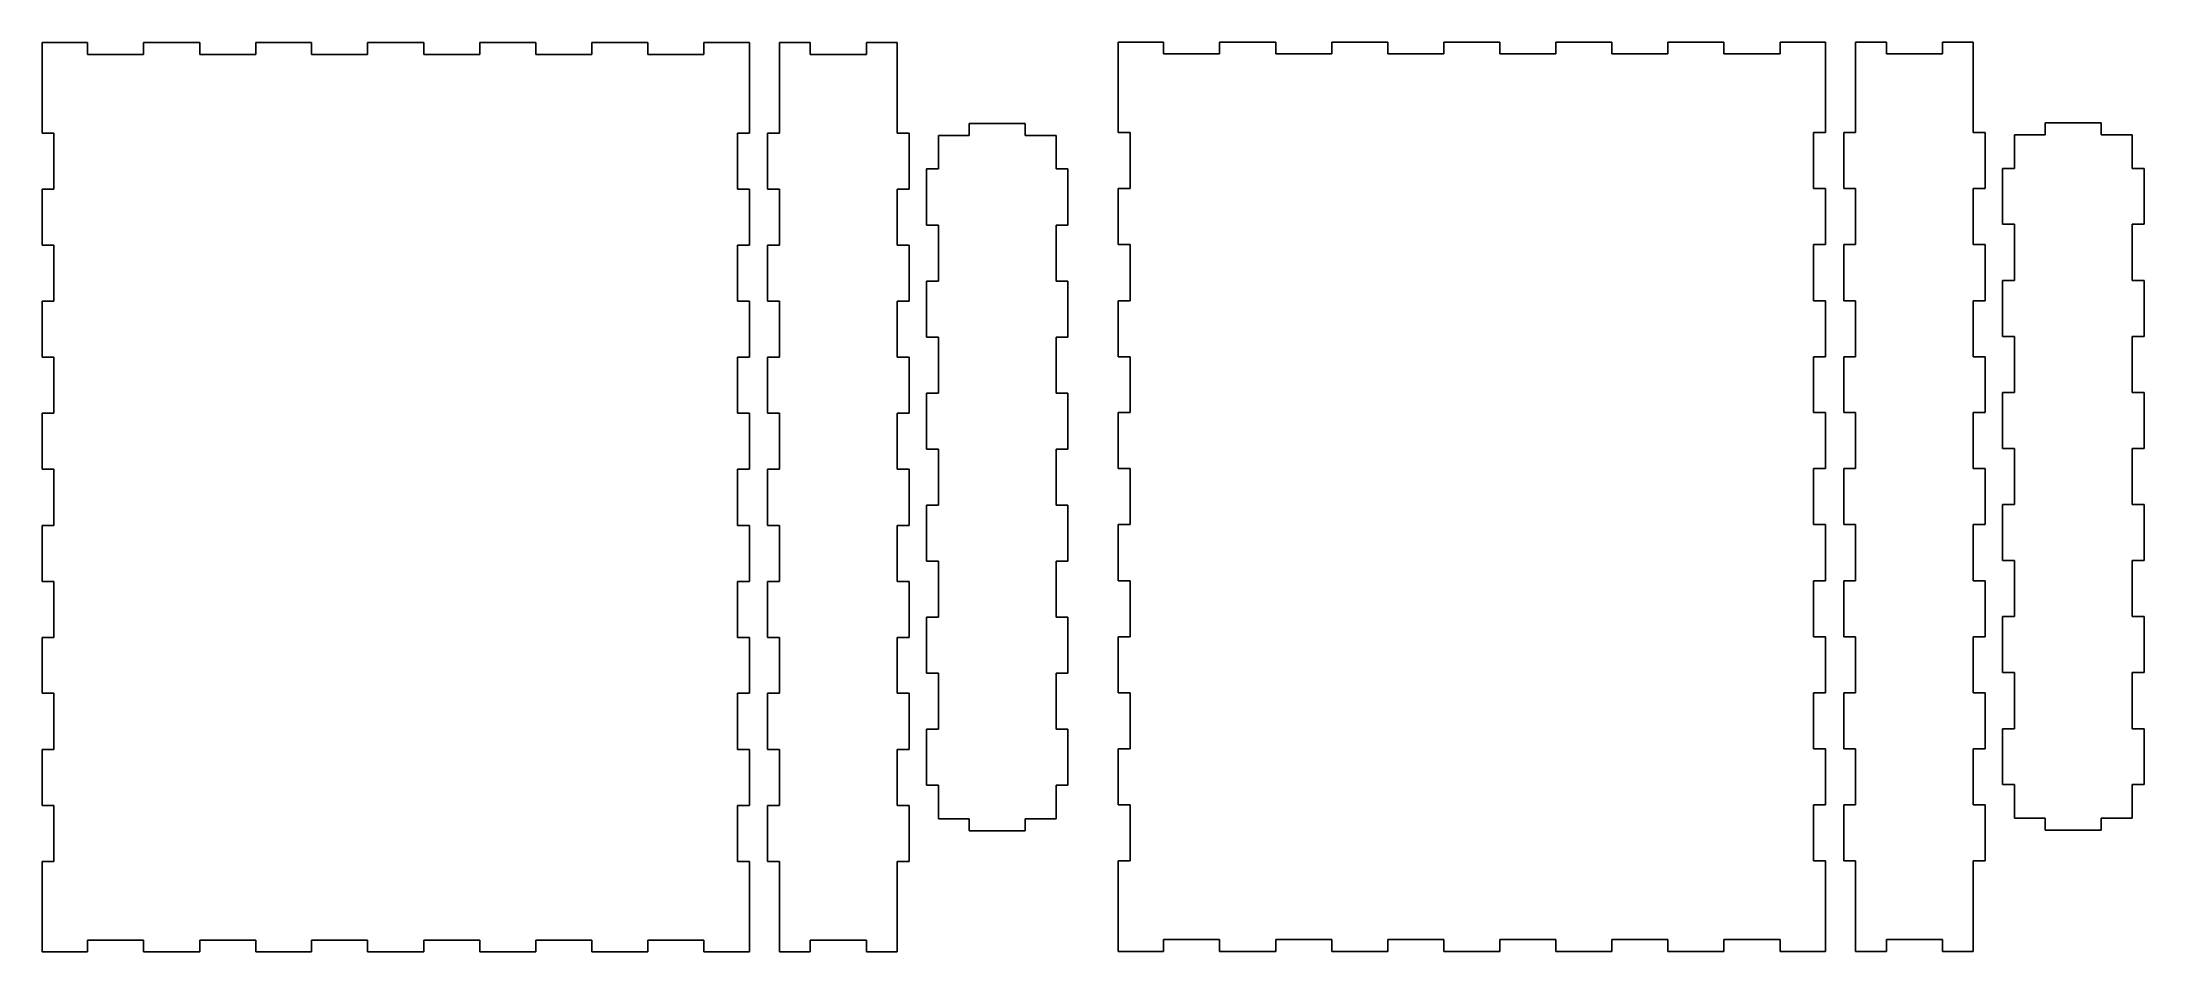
# Model space of a CAD drawing. Header units: millimetres. Extents: x 0 to 1040, y 456 to 906.
import ezdxf

# ---------------------------------------------------------------- set-up
doc = ezdxf.new("R2010")
doc.units = ezdxf.units.MM
doc.header["$MEASUREMENT"] = 0
for name, color, linetype in [('back_outsideCutPath', 7, 'CONTINUOUS'), ('bottom_outsideCutPath', 7, 'CONTINUOUS'), ('right_outsideCutPath', 7, 'CONTINUOUS')]:
    doc.layers.add(name, color=color, linetype=linetype)

msp = doc.modelspace()

# ---------------------------------------------------------------- linework, layer by layer
at = {"layer": 'back_outsideCutPath'}
for p, q in [((0, 906), (0, 861.2)), ((22.5, 906), (0, 906)), ((22.5, 900.1), (22.5, 906)), ((78, 906), (50.2, 906)), ((50.2, 906), (50.2, 900.1)), ((78, 900.1), (78, 906)), ((133.4, 906), (105.7, 906)), ((105.7, 906), (105.7, 900.1)), ((133.4, 900.1), (133.4, 906)), ((188.9, 906), (161.1, 906)), ((161.1, 906), (161.1, 900.1)), ((188.9, 900.1), (188.9, 906)), ((244.3, 906), (216.6, 906)), ((216.6, 906), (216.6, 900.1)), ((244.3, 900.1), (244.3, 906)), ((299.8, 906), (272, 906)), ((272, 906), (272, 900.1)), ((299.8, 900.1), (299.8, 906)), ((350, 906), (327.5, 906)), ((327.5, 906), (327.5, 900.1)), ((350, 888.9), (350, 906)), ((532.4, 906.3), (532.4, 861.5)), ((554.9, 906.3), (532.4, 906.3)), ((554.9, 900.4), (554.9, 906.3)), ((610.4, 906.3), (582.6, 906.3)), ((582.6, 906.3), (582.6, 900.4)), ((610.4, 900.4), (610.4, 906.3)), ((665.8, 906.3), (638.1, 906.3)), ((638.1, 906.3), (638.1, 900.4)), ((665.8, 900.4), (665.8, 906.3)), ((721.2, 906.3), (693.5, 906.3)), ((693.5, 906.3), (693.5, 900.4)), ((721.2, 900.4), (721.2, 906.3)), ((776.7, 906.3), (749, 906.3)), ((749, 906.3), (749, 900.4)), ((776.7, 900.4), (776.7, 906.3)), ((832.1, 906.3), (804.4, 906.3)), ((804.4, 906.3), (804.4, 900.4)), ((832.1, 900.4), (832.1, 906.3)), ((882.4, 906.3), (859.9, 906.3)), ((859.9, 906.3), (859.9, 900.4)), ((882.4, 889.2), (882.4, 906.3)), ((50.2, 900.1), (22.5, 900.1)), ((105.7, 900.1), (78, 900.1)), ((161.1, 900.1), (133.4, 900.1)), ((216.6, 900.1), (188.9, 900.1)), ((272, 900.1), (244.3, 900.1)), ((327.5, 900.1), (299.8, 900.1)), ((582.6, 900.4), (554.9, 900.4)), ((638.1, 900.4), (610.4, 900.4)), ((693.5, 900.4), (665.8, 900.4)), ((749, 900.4), (721.2, 900.4)), ((804.4, 900.4), (776.7, 900.4)), ((859.9, 900.4), (832.1, 900.4)), ((350, 861.2), (350, 888.9)), ((882.4, 861.5), (882.4, 889.2)), ((0, 861.2), (5.9, 861.2)), ((5.9, 861.2), (5.9, 833.5)), ((344.1, 833.5), (344.1, 861.2)), ((344.1, 861.2), (350, 861.2)), ((532.4, 861.5), (538.3, 861.5)), ((538.3, 861.5), (538.3, 833.8)), ((876.5, 833.8), (876.5, 861.5)), ((876.5, 861.5), (882.4, 861.5)), ((5.9, 833.5), (0, 833.5)), ((0, 833.5), (0, 805.8)), ((350, 833.5), (344.1, 833.5)), ((350, 805.8), (350, 833.5)), ((538.3, 833.8), (532.4, 833.8)), ((532.4, 833.8), (532.4, 806.1)), ((882.4, 833.8), (876.5, 833.8)), ((882.4, 806.1), (882.4, 833.8)), ((0, 805.8), (5.9, 805.8)), ((5.9, 805.8), (5.9, 778)), ((344.1, 778), (344.1, 805.8)), ((344.1, 805.8), (350, 805.8)), ((532.4, 806.1), (538.3, 806.1)), ((538.3, 806.1), (538.3, 778.3)), ((876.5, 778.3), (876.5, 806.1)), ((876.5, 806.1), (882.4, 806.1)), ((5.9, 778), (0, 778)), ((0, 778), (0, 750.3)), ((350, 778), (344.1, 778)), ((350, 750.3), (350, 778)), ((538.3, 778.3), (532.4, 778.3)), ((532.4, 778.3), (532.4, 750.6)), ((882.4, 778.3), (876.5, 778.3)), ((882.4, 750.6), (882.4, 778.3)), ((0, 750.3), (5.9, 750.3)), ((5.9, 750.3), (5.9, 722.6)), ((344.1, 722.6), (344.1, 750.3)), ((344.1, 750.3), (350, 750.3)), ((532.4, 750.6), (538.3, 750.6)), ((538.3, 750.6), (538.3, 722.9)), ((876.5, 722.9), (876.5, 750.6)), ((876.5, 750.6), (882.4, 750.6)), ((5.9, 722.6), (0, 722.6)), ((0, 722.6), (0, 694.9)), ((350, 722.6), (344.1, 722.6)), ((350, 694.9), (350, 722.6)), ((538.3, 722.9), (532.4, 722.9)), ((532.4, 722.9), (532.4, 695.2)), ((882.4, 722.9), (876.5, 722.9)), ((882.4, 695.2), (882.4, 722.9)), ((0, 694.9), (5.9, 694.9)), ((5.9, 694.9), (5.9, 667.1)), ((344.1, 667.1), (344.1, 694.9)), ((344.1, 694.9), (350, 694.9)), ((532.4, 695.2), (538.3, 695.2)), ((538.3, 695.2), (538.3, 667.5)), ((876.5, 667.5), (876.5, 695.2)), ((876.5, 695.2), (882.4, 695.2)), ((5.9, 667.1), (0, 667.1)), ((0, 667.1), (0, 639.4)), ((350, 667.1), (344.1, 667.1)), ((350, 639.4), (350, 667.1)), ((538.3, 667.5), (532.4, 667.5)), ((532.4, 667.5), (532.4, 639.7)), ((882.4, 667.5), (876.5, 667.5)), ((882.4, 639.7), (882.4, 667.5)), ((0, 639.4), (5.9, 639.4)), ((5.9, 639.4), (5.9, 611.7)), ((344.1, 611.7), (344.1, 639.4)), ((344.1, 639.4), (350, 639.4)), ((532.4, 639.7), (538.3, 639.7)), ((538.3, 639.7), (538.3, 612)), ((876.5, 612), (876.5, 639.7)), ((876.5, 639.7), (882.4, 639.7)), ((5.9, 611.7), (0, 611.7)), ((0, 611.7), (0, 584)), ((350, 611.7), (344.1, 611.7)), ((350, 584), (350, 611.7)), ((538.3, 612), (532.4, 612)), ((532.4, 612), (532.4, 584.3)), ((882.4, 612), (876.5, 612)), ((882.4, 584.3), (882.4, 612)), ((0, 584), (5.9, 584)), ((5.9, 584), (5.9, 556.2)), ((344.1, 556.2), (344.1, 584)), ((344.1, 584), (350, 584)), ((532.4, 584.3), (538.3, 584.3)), ((538.3, 584.3), (538.3, 556.6)), ((876.5, 556.6), (876.5, 584.3)), ((876.5, 584.3), (882.4, 584.3)), ((5.9, 556.2), (0, 556.2)), ((0, 556.2), (0, 528.5)), ((350, 556.2), (344.1, 556.2)), ((350, 528.5), (350, 556.2)), ((538.3, 556.6), (532.4, 556.6)), ((532.4, 556.6), (532.4, 528.8)), ((882.4, 556.6), (876.5, 556.6)), ((882.4, 528.8), (882.4, 556.6)), ((0, 528.5), (5.9, 528.5)), ((5.9, 528.5), (5.9, 500.8)), ((344.1, 500.8), (344.1, 528.5)), ((344.1, 528.5), (350, 528.5)), ((532.4, 528.8), (538.3, 528.8)), ((538.3, 528.8), (538.3, 501.1)), ((876.5, 501.1), (876.5, 528.8)), ((876.5, 528.8), (882.4, 528.8)), ((5.9, 500.8), (0, 500.8)), ((0, 500.8), (0, 473.1)), ((350, 500.8), (344.1, 500.8)), ((350, 456), (350, 500.8)), ((538.3, 501.1), (532.4, 501.1)), ((532.4, 501.1), (532.4, 473.4)), ((882.4, 501.1), (876.5, 501.1)), ((882.4, 456.3), (882.4, 501.1)), ((0, 473.1), (0, 456)), ((532.4, 473.4), (532.4, 456.3)), ((22.5, 456), (22.5, 461.9)), ((22.5, 461.9), (50.2, 461.9)), ((50.2, 461.9), (50.2, 456)), ((78, 456), (78, 461.9)), ((78, 461.9), (105.7, 461.9)), ((105.7, 461.9), (105.7, 456)), ((133.4, 456), (133.4, 461.9)), ((133.4, 461.9), (161.1, 461.9)), ((161.1, 461.9), (161.1, 456)), ((188.9, 456), (188.9, 461.9)), ((188.9, 461.9), (216.6, 461.9)), ((216.6, 461.9), (216.6, 456)), ((244.3, 456), (244.3, 461.9)), ((244.3, 461.9), (272, 461.9)), ((272, 461.9), (272, 456)), ((299.8, 456), (299.8, 461.9)), ((299.8, 461.9), (327.5, 461.9)), ((327.5, 461.9), (327.5, 456)), ((554.9, 456.3), (554.9, 462.2)), ((554.9, 462.2), (582.6, 462.2)), ((582.6, 462.2), (582.6, 456.3)), ((610.4, 456.3), (610.4, 462.2)), ((610.4, 462.2), (638.1, 462.2)), ((638.1, 462.2), (638.1, 456.3)), ((665.8, 456.3), (665.8, 462.2)), ((665.8, 462.2), (693.5, 462.2)), ((693.5, 462.2), (693.5, 456.3)), ((721.2, 456.3), (721.2, 462.2)), ((721.2, 462.2), (749, 462.2)), ((749, 462.2), (749, 456.3)), ((776.7, 456.3), (776.7, 462.2)), ((776.7, 462.2), (804.4, 462.2)), ((804.4, 462.2), (804.4, 456.3)), ((832.1, 456.3), (832.1, 462.2)), ((832.1, 462.2), (859.9, 462.2)), ((859.9, 462.2), (859.9, 456.3)), ((0, 456), (22.5, 456)), ((50.2, 456), (78, 456)), ((105.7, 456), (133.4, 456)), ((161.1, 456), (188.9, 456)), ((216.6, 456), (244.3, 456)), ((272, 456), (299.8, 456)), ((327.5, 456), (350, 456)), ((532.4, 456.3), (554.9, 456.3)), ((582.6, 456.3), (610.4, 456.3)), ((638.1, 456.3), (665.8, 456.3)), ((693.5, 456.3), (721.2, 456.3)), ((749, 456.3), (776.7, 456.3)), ((804.4, 456.3), (832.1, 456.3)), ((859.9, 456.3), (882.4, 456.3))]:
    msp.add_line(p, q, dxfattribs=at)
at = {"layer": 'bottom_outsideCutPath'}
for p, q in [((486.4, 866), (458.7, 866)), ((458.7, 866), (458.7, 860.1)), ((486.4, 860.1), (486.4, 866)), ((1018.8, 866.3), (991.1, 866.3)), ((991.1, 866.3), (991.1, 860.4)), ((1018.8, 860.4), (1018.8, 866.3)), ((458.7, 860.1), (443.5, 860.1)), ((443.5, 860.1), (443.5, 843.5)), ((501.7, 860.1), (486.4, 860.1)), ((501.7, 843.5), (501.7, 860.1)), ((991.1, 860.4), (975.9, 860.4)), ((975.9, 860.4), (975.9, 843.8)), ((1034.1, 860.4), (1018.8, 860.4)), ((1034.1, 843.8), (1034.1, 860.4)), ((443.5, 843.5), (437.6, 843.5)), ((437.6, 843.5), (437.6, 815.7)), ((507.6, 843.5), (501.7, 843.5)), ((507.6, 815.7), (507.6, 843.5)), ((975.9, 843.8), (970, 843.8)), ((970, 843.8), (970, 816.1)), ((1040, 843.8), (1034.1, 843.8)), ((1040, 816.1), (1040, 843.8)), ((437.6, 815.7), (443.5, 815.7)), ((443.5, 815.7), (443.5, 788)), ((501.7, 788), (501.7, 815.7)), ((501.7, 815.7), (507.6, 815.7)), ((970, 816.1), (975.9, 816.1)), ((975.9, 816.1), (975.9, 788.3)), ((1034.1, 788.3), (1034.1, 816.1)), ((1034.1, 816.1), (1040, 816.1)), ((443.5, 788), (437.6, 788)), ((437.6, 788), (437.6, 760.3)), ((507.6, 788), (501.7, 788)), ((507.6, 760.3), (507.6, 788)), ((975.9, 788.3), (970, 788.3)), ((970, 788.3), (970, 760.6)), ((1040, 788.3), (1034.1, 788.3)), ((1040, 760.6), (1040, 788.3)), ((437.6, 760.3), (443.5, 760.3)), ((443.5, 760.3), (443.5, 732.6)), ((501.7, 732.6), (501.7, 760.3)), ((501.7, 760.3), (507.6, 760.3)), ((970, 760.6), (975.9, 760.6)), ((975.9, 760.6), (975.9, 732.9)), ((1034.1, 732.9), (1034.1, 760.6)), ((1034.1, 760.6), (1040, 760.6)), ((443.5, 732.6), (437.6, 732.6)), ((437.6, 732.6), (437.6, 704.8)), ((507.6, 732.6), (501.7, 732.6)), ((507.6, 704.8), (507.6, 732.6)), ((975.9, 732.9), (970, 732.9)), ((970, 732.9), (970, 705.2)), ((1040, 732.9), (1034.1, 732.9)), ((1040, 705.2), (1040, 732.9)), ((437.6, 704.8), (443.5, 704.8)), ((443.5, 704.8), (443.5, 677.1)), ((501.7, 677.1), (501.7, 704.8)), ((501.7, 704.8), (507.6, 704.8)), ((970, 705.2), (975.9, 705.2)), ((975.9, 705.2), (975.9, 677.4)), ((1034.1, 677.4), (1034.1, 705.2)), ((1034.1, 705.2), (1040, 705.2)), ((443.5, 677.1), (437.6, 677.1)), ((437.6, 677.1), (437.6, 649.4)), ((507.6, 677.1), (501.7, 677.1)), ((507.6, 649.4), (507.6, 677.1)), ((975.9, 677.4), (970, 677.4)), ((970, 677.4), (970, 649.7)), ((1040, 677.4), (1034.1, 677.4)), ((1040, 649.7), (1040, 677.4)), ((437.6, 649.4), (443.5, 649.4)), ((443.5, 649.4), (443.5, 621.7)), ((501.7, 621.7), (501.7, 649.4)), ((501.7, 649.4), (507.6, 649.4)), ((970, 649.7), (975.9, 649.7)), ((975.9, 649.7), (975.9, 622)), ((1034.1, 622), (1034.1, 649.7)), ((1034.1, 649.7), (1040, 649.7)), ((443.5, 621.7), (437.6, 621.7)), ((437.6, 621.7), (437.6, 593.9)), ((507.6, 621.7), (501.7, 621.7)), ((507.6, 593.9), (507.6, 621.7)), ((975.9, 622), (970, 622)), ((970, 622), (970, 594.3)), ((1040, 622), (1034.1, 622)), ((1040, 594.3), (1040, 622)), ((437.6, 593.9), (443.5, 593.9)), ((443.5, 593.9), (443.5, 566.2)), ((501.7, 566.2), (501.7, 593.9)), ((501.7, 593.9), (507.6, 593.9)), ((970, 594.3), (975.9, 594.3)), ((975.9, 594.3), (975.9, 566.5)), ((1034.1, 566.5), (1034.1, 594.3)), ((1034.1, 594.3), (1040, 594.3)), ((443.5, 566.2), (437.6, 566.2)), ((437.6, 566.2), (437.6, 538.5)), ((507.6, 566.2), (501.7, 566.2)), ((507.6, 538.5), (507.6, 566.2)), ((975.9, 566.5), (970, 566.5)), ((970, 566.5), (970, 538.8)), ((1040, 566.5), (1034.1, 566.5)), ((1040, 538.8), (1040, 566.5)), ((437.6, 538.5), (443.5, 538.5)), ((443.5, 538.5), (443.5, 521.9)), ((501.7, 521.9), (501.7, 538.5)), ((501.7, 538.5), (507.6, 538.5)), ((970, 538.8), (975.9, 538.8)), ((975.9, 538.8), (975.9, 522.2)), ((1034.1, 522.2), (1034.1, 538.8)), ((1034.1, 538.8), (1040, 538.8)), ((443.5, 521.9), (458.7, 521.9)), ((458.7, 521.9), (458.7, 516)), ((486.4, 516), (486.4, 521.9)), ((486.4, 521.9), (501.7, 521.9)), ((975.9, 522.2), (991.1, 522.2)), ((991.1, 522.2), (991.1, 516.3)), ((1018.8, 516.3), (1018.8, 522.2)), ((1018.8, 522.2), (1034.1, 522.2)), ((458.7, 516), (486.4, 516)), ((991.1, 516.3), (1018.8, 516.3))]:
    msp.add_line(p, q, dxfattribs=at)
at = {"layer": 'right_outsideCutPath'}
for p, q in [((364.9, 906), (364.9, 861.2)), ((380.1, 906), (364.9, 906)), ((380.1, 900.1), (380.1, 906)), ((423.1, 906), (407.9, 906)), ((407.9, 906), (407.9, 900.1)), ((423.1, 888.9), (423.1, 906)), ((897.3, 906.3), (897.3, 861.5)), ((912.5, 906.3), (897.3, 906.3)), ((912.5, 900.4), (912.5, 906.3)), ((955.5, 906.3), (940.3, 906.3)), ((940.3, 906.3), (940.3, 900.4)), ((955.5, 889.2), (955.5, 906.3)), ((407.9, 900.1), (380.1, 900.1)), ((940.3, 900.4), (912.5, 900.4)), ((423.1, 861.2), (423.1, 888.9)), ((955.5, 861.5), (955.5, 889.2)), ((364.9, 861.2), (359, 861.2)), ((359, 861.2), (359, 833.5)), ((429, 861.2), (423.1, 861.2)), ((429, 833.5), (429, 861.2)), ((897.3, 861.5), (891.4, 861.5)), ((891.4, 861.5), (891.4, 833.8)), ((961.4, 861.5), (955.5, 861.5)), ((961.4, 833.8), (961.4, 861.5)), ((359, 833.5), (364.9, 833.5)), ((364.9, 833.5), (364.9, 805.8)), ((423.1, 805.8), (423.1, 833.5)), ((423.1, 833.5), (429, 833.5)), ((891.4, 833.8), (897.3, 833.8)), ((897.3, 833.8), (897.3, 806.1)), ((955.5, 806.1), (955.5, 833.8)), ((955.5, 833.8), (961.4, 833.8)), ((364.9, 805.8), (359, 805.8)), ((359, 805.8), (359, 778)), ((429, 805.8), (423.1, 805.8)), ((429, 778), (429, 805.8)), ((897.3, 806.1), (891.4, 806.1)), ((891.4, 806.1), (891.4, 778.3)), ((961.4, 806.1), (955.5, 806.1)), ((961.4, 778.3), (961.4, 806.1)), ((359, 778), (364.9, 778)), ((364.9, 778), (364.9, 750.3)), ((423.1, 750.3), (423.1, 778)), ((423.1, 778), (429, 778)), ((891.4, 778.3), (897.3, 778.3)), ((897.3, 778.3), (897.3, 750.6)), ((955.5, 750.6), (955.5, 778.3)), ((955.5, 778.3), (961.4, 778.3)), ((364.9, 750.3), (359, 750.3)), ((359, 750.3), (359, 722.6)), ((429, 750.3), (423.1, 750.3)), ((429, 722.6), (429, 750.3)), ((897.3, 750.6), (891.4, 750.6)), ((891.4, 750.6), (891.4, 722.9)), ((961.4, 750.6), (955.5, 750.6)), ((961.4, 722.9), (961.4, 750.6)), ((359, 722.6), (364.9, 722.6)), ((364.9, 722.6), (364.9, 694.9)), ((423.1, 694.9), (423.1, 722.6)), ((423.1, 722.6), (429, 722.6)), ((891.4, 722.9), (897.3, 722.9)), ((897.3, 722.9), (897.3, 695.2)), ((955.5, 695.2), (955.5, 722.9)), ((955.5, 722.9), (961.4, 722.9)), ((364.9, 694.9), (359, 694.9)), ((359, 694.9), (359, 667.1)), ((429, 694.9), (423.1, 694.9)), ((429, 667.1), (429, 694.9)), ((897.3, 695.2), (891.4, 695.2)), ((891.4, 695.2), (891.4, 667.5)), ((961.4, 695.2), (955.5, 695.2)), ((961.4, 667.5), (961.4, 695.2)), ((359, 667.1), (364.9, 667.1)), ((364.9, 667.1), (364.9, 639.4)), ((423.1, 639.4), (423.1, 667.1)), ((423.1, 667.1), (429, 667.1)), ((891.4, 667.5), (897.3, 667.5)), ((897.3, 667.5), (897.3, 639.7)), ((955.5, 639.7), (955.5, 667.5)), ((955.5, 667.5), (961.4, 667.5)), ((364.9, 639.4), (359, 639.4)), ((359, 639.4), (359, 611.7)), ((429, 639.4), (423.1, 639.4)), ((429, 611.7), (429, 639.4)), ((897.3, 639.7), (891.4, 639.7)), ((891.4, 639.7), (891.4, 612)), ((961.4, 639.7), (955.5, 639.7)), ((961.4, 612), (961.4, 639.7)), ((359, 611.7), (364.9, 611.7)), ((364.9, 611.7), (364.9, 584)), ((423.1, 584), (423.1, 611.7)), ((423.1, 611.7), (429, 611.7)), ((891.4, 612), (897.3, 612)), ((897.3, 612), (897.3, 584.3)), ((955.5, 584.3), (955.5, 612)), ((955.5, 612), (961.4, 612)), ((364.9, 584), (359, 584)), ((359, 584), (359, 556.2)), ((429, 584), (423.1, 584)), ((429, 556.2), (429, 584)), ((897.3, 584.3), (891.4, 584.3)), ((891.4, 584.3), (891.4, 556.6)), ((961.4, 584.3), (955.5, 584.3)), ((961.4, 556.6), (961.4, 584.3)), ((359, 556.2), (364.9, 556.2)), ((364.9, 556.2), (364.9, 528.5)), ((423.1, 528.5), (423.1, 556.2)), ((423.1, 556.2), (429, 556.2)), ((891.4, 556.6), (897.3, 556.6)), ((897.3, 556.6), (897.3, 528.8)), ((955.5, 528.8), (955.5, 556.6)), ((955.5, 556.6), (961.4, 556.6)), ((364.9, 528.5), (359, 528.5)), ((359, 528.5), (359, 500.8)), ((429, 528.5), (423.1, 528.5)), ((429, 500.8), (429, 528.5)), ((897.3, 528.8), (891.4, 528.8)), ((891.4, 528.8), (891.4, 501.1)), ((961.4, 528.8), (955.5, 528.8)), ((961.4, 501.1), (961.4, 528.8)), ((359, 500.8), (364.9, 500.8)), ((364.9, 500.8), (364.9, 473.1)), ((423.1, 456), (423.1, 500.8)), ((423.1, 500.8), (429, 500.8)), ((891.4, 501.1), (897.3, 501.1)), ((897.3, 501.1), (897.3, 473.4)), ((955.5, 456.3), (955.5, 501.1)), ((955.5, 501.1), (961.4, 501.1)), ((364.9, 473.1), (364.9, 456)), ((897.3, 473.4), (897.3, 456.3)), ((380.1, 456), (380.1, 461.9)), ((380.1, 461.9), (407.9, 461.9)), ((407.9, 461.9), (407.9, 456)), ((912.5, 456.3), (912.5, 462.2)), ((912.5, 462.2), (940.3, 462.2)), ((940.3, 462.2), (940.3, 456.3)), ((364.9, 456), (380.1, 456)), ((407.9, 456), (423.1, 456)), ((897.3, 456.3), (912.5, 456.3)), ((940.3, 456.3), (955.5, 456.3))]:
    msp.add_line(p, q, dxfattribs=at)

doc.saveas('drawing.dxf')
